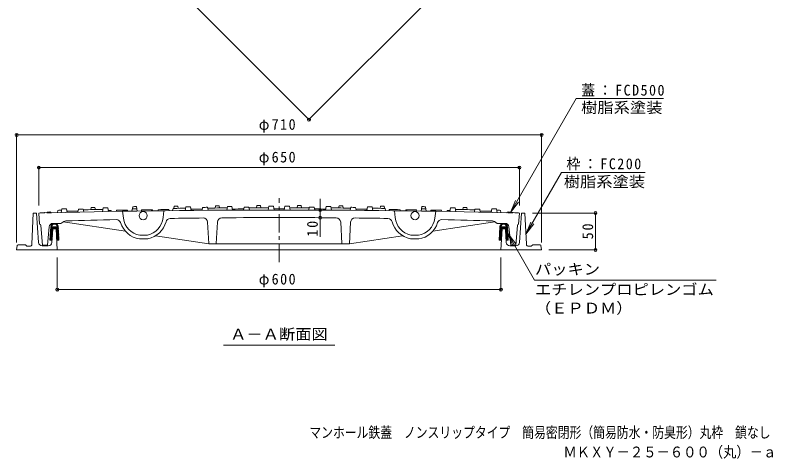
# Model space of a CAD drawing. Units: millimetres, scale not verified. Extents: x -846 to 950, y -677 to 691.
# Drawn here: x -800 to 225, y -677 to -77 of the extents above; entities that cross this region are included whole.
import ezdxf
from ezdxf.enums import TextEntityAlignment as Align

# ---------------------------------------------------------------- set-up
doc = ezdxf.new("R2010")
doc.units = ezdxf.units.MM
doc.header["$LTSCALE"] = 5
doc.header["$PDMODE"] = 32
doc.header["$PDSIZE"] = 4
doc.linetypes.add('CHAIN1', pattern=[8, 5, -1, 1, -1])
doc.linetypes.add('DASHED1', pattern=[1.8, 1.2, -0.6])
for name, color, linetype, lineweight in [('0-1_躯体', 2, 'Continuous', 9), ('0-2_仕上', 3, 'Continuous', 18), ('0-3_建具', 4, 'CHAIN1', 9), ('0-4_その他', 7, 'Continuous', 9), ('0-5_寸法', 4, 'Continuous', 9), ('0-6_ハッチ', 6, 'Continuous', 9)]:
    doc.layers.add(name, color=color, linetype=linetype, lineweight=lineweight)
doc.layers.add('F-5_F-5ﾚｲﾔ', color=2, linetype='Continuous')
doc.styles.add('ＭＳ ゴシック', font='')
doc.styles.get('ＭＳ ゴシック').set_extended_font_data('MS Gothic')

msp = doc.modelspace()

# ---------------------------------------------------------------- linework, layer by layer
at = {"layer": '0-1_躯体'}
for p, q in [((-775.363, -344.162), (-777.236, -386.295)), ((-770.843, -344.162), (-775.363, -344.162)), ((-768.158, -383.998), (-770.843, -344.162)), ((-117.529, -383.998), (-114.843, -344.162)), ((-750.038, -383.987), (-748.843, -365.661)), ((-142.843, -394.162), (-141.343, -365.661)), ((-141.343, -365.661), (-136.843, -365.661)), ((-135.648, -383.987), (-136.843, -365.661)), ((-796.966, -388.02), (-797.843, -394.162)), ((-795.976, -387.161), (-785.843, -387.161)), ((-785.843, -387.161), (-783.843, -389.162)), ((-780.233, -389.162), (-783.843, -389.162)), ((-755.028, -388.661), (-763.169, -388.661)), ((-130.659, -388.661), (-122.517, -388.661)), ((-105.454, -389.162), (-101.843, -389.162)), ((-99.843, -387.161), (-101.843, -389.162)), ((-89.71, -387.161), (-99.843, -387.161)), ((-88.72, -388.02), (-87.843, -394.162)), ((-797.843, -394.162), (-87.843, -394.162))]:
    msp.add_line(p, q, dxfattribs=at)
for points in [[(-114.843, -344.162), (-110.323, -344.162), (-108.451, -386.295)], [(-742.843, -394.162), (-744.343, -365.661), (-748.843, -365.661)]]:
    msp.add_lwpolyline(points, dxfattribs=at)
for centre, radius, start, end in [((-795.976, -388.161), 1, 90, 171.86945), ((-780.233, -386.162), 3, 270, 357.45486), ((-763.169, -383.662), 5, 183.8567, 270), ((-755.028, -383.662), 5, 270, 356.26851), ((-130.659, -383.662), 5, 183.73149, 270), ((-122.517, -383.662), 5, 270, 356.1433), ((-105.454, -386.162), 3, 182.54514, 270), ((-89.71, -388.161), 1, 8.13055, 90)]:
    msp.add_arc(centre, radius, start, end, dxfattribs=at)
at = {"layer": '0-2_仕上', "lineweight": 9}
for p, q in [((-697.342, -339.589), (-696.811, -336.578)), ((-691.342, -339.473), (-691.869, -336.482)), ((-681.681, -342.292), (-680.797, -337.275)), ((-673.695, -342.148), (-674.574, -337.163)), ((-641.872, -341.622), (-640.811, -335.605)), ((-634.814, -341.516), (-635.869, -335.531)), ((-586.342, -337.89), (-586.872, -340.896)), ((-584.812, -334.873), (-585.342, -337.879)), ((-579.87, -334.82), (-579.342, -337.815)), ((-568.797, -335.708), (-569.68, -340.717)), ((-562.574, -335.649), (-561.694, -340.641)), ((-546.285, -336.51), (-546.991, -340.515)), ((-539.709, -336.459), (-539.005, -340.454)), ((-528.812, -334.382), (-529.342, -337.386)), ((-523.87, -334.351), (-523.342, -337.347)), ((-512.797, -335.286), (-513.68, -340.291)), ((-506.575, -335.254), (-505.694, -340.25)), ((-490.285, -336.185), (-490.991, -340.187)), ((-483.709, -336.162), (-483.004, -340.16)), ((-472.813, -334.133), (-473.342, -337.134)), ((-467.871, -334.122), (-467.342, -337.121)), ((-456.798, -335.106), (-457.68, -340.107)), ((-450.575, -335.1), (-449.693, -340.1)), ((-435.111, -335.1), (-435.993, -340.1)), ((-428.888, -335.106), (-428.007, -340.107)), ((-417.816, -334.122), (-418.344, -337.121)), ((-412.874, -334.133), (-412.344, -337.134)), ((-401.977, -336.162), (-402.682, -340.16)), ((-395.401, -336.185), (-394.695, -340.187)), ((-379.112, -335.254), (-379.992, -340.25)), ((-372.889, -335.286), (-372.006, -340.291)), ((-361.816, -334.351), (-362.344, -337.347)), ((-356.874, -334.382), (-356.344, -337.386)), ((-345.977, -336.459), (-346.681, -340.454)), ((-339.401, -336.51), (-338.695, -340.515)), ((-323.112, -335.649), (-323.992, -340.641)), ((-316.889, -335.708), (-316.006, -340.717)), ((-305.816, -334.82), (-306.344, -337.815)), ((-300.874, -334.873), (-300.344, -337.879)), ((-299.344, -337.89), (-298.814, -340.896)), ((-250.872, -341.516), (-249.817, -335.531)), ((-243.814, -341.622), (-244.875, -335.605)), ((-211.991, -342.148), (-211.112, -337.163)), ((-204.005, -342.292), (-204.89, -337.275)), ((-194.344, -339.473), (-193.817, -336.482)), ((-188.344, -339.589), (-188.875, -336.578)), ((-767.843, -344.162), (-766.843, -359.162)), ((-752.842, -342.661), (-767.842, -344.161)), ((-752.842, -342.661), (-750.842, -343.747)), ((-742.222, -340.545), (-742.754, -343.558)), ((-737.682, -343.442), (-736.796, -338.421)), ((-729.695, -343.263), (-730.574, -338.281)), ((-714.992, -342.947), (-714.284, -338.931)), ((-707.006, -342.782), (-707.709, -338.796)), ((-670.092, -340.584), (-669.828, -342.08)), ((-662.592, -340.455), (-662.857, -341.96)), ((-654.699, -341.825), (-653.456, -351.213)), ((-647.842, -340.214), (-647.578, -341.71)), ((-628.842, -339.929), (-629.107, -341.433)), ((-614.092, -339.726), (-613.828, -341.223)), ((-606.592, -339.629), (-606.857, -341.133)), ((-598.975, -341.036), (-599.801, -350.116)), ((-591.842, -339.452), (-591.578, -340.949)), ((-293.844, -339.452), (-294.108, -340.949)), ((-286.711, -341.036), (-285.886, -350.116)), ((-279.094, -339.629), (-278.829, -341.133)), ((-271.594, -339.726), (-271.858, -341.223)), ((-256.844, -339.929), (-256.579, -341.433)), ((-237.844, -340.214), (-238.108, -341.71)), ((-230.987, -341.825), (-232.23, -351.213)), ((-223.094, -340.455), (-222.829, -341.96)), ((-215.594, -340.584), (-215.858, -342.08)), ((-178.68, -342.782), (-177.977, -338.796)), ((-170.694, -342.947), (-171.402, -338.931)), ((-155.991, -343.263), (-155.113, -338.281)), ((-148.004, -343.442), (-148.89, -338.421)), ((-143.464, -340.545), (-142.933, -343.558)), ((-132.844, -342.661), (-134.844, -343.747)), ((-132.844, -342.661), (-117.844, -344.161)), ((-118.843, -359.162), (-117.844, -344.162)), ((-748.78, -358.181), (-737.843, -358.181)), ((-734.007, -355.718), (-737.843, -358.181)), ((-650.728, -368.793), (-734.728, -356.181)), ((-539.515, -356.536), (-537.844, -385.602)), ((-526.173, -356.536), (-527.844, -385.602)), ((-359.514, -356.536), (-357.843, -385.602)), ((-346.172, -356.536), (-347.851, -385.741)), ((-234.959, -368.793), (-150.959, -356.181)), ((-151.68, -355.718), (-147.843, -358.181)), ((-136.907, -358.181), (-147.843, -358.181)), ((-765.104, -360.977), (-762.845, -387.661)), ((-753.759, -362.726), (-756.039, -387.661)), ((-120.582, -360.977), (-122.842, -387.661)), ((-537.844, -385.741), (-609.914, -374.92)), ((-347.843, -385.741), (-275.772, -374.92)), ((-756.039, -387.661), (-762.845, -387.661)), ((-347.843, -385.741), (-537.844, -385.741))]:
    msp.add_line(p, q, dxfattribs=at)
msp.add_lwpolyline([(-131.928, -362.726), (-129.648, -387.661), (-122.842, -387.661)], dxfattribs=at)
for centre in [(-626.69, -347.67), (-258.997, -347.67)]:
    msp.add_circle(centre, 5.5, dxfattribs=at)
for centre, radius, start, end in [((-442.842, -13340.098), 13006, 91.09712, 91.11889), ((-442.842, -13340.098), 13005, 91.02099, 91.04841), ((-442.842, -13340.098), 13006, 90.85038, 90.87216), ((-442.842, -13340.098), 13003, 90.62792, 90.63232), ((-442.842, -13340.098), 13003, 90.55657, 90.62792), ((-442.842, -13340.098), 13006, 90.60367, 90.62544), ((-442.842, -13340.098), 13005, 90.52751, 90.55493), ((-442.842, -13340.098), 13004, 90.4268, 90.45578), ((-442.842, -13340.098), 13003, 90.30981, 90.42606), ((-442.842, -13340.098), 13006, 90.35696, 90.37873), ((-442.842, -13340.098), 13005, 90.28079, 90.3082), ((-442.842, -13340.098), 13004, 90.18006, 90.20904), ((-442.842, -13340.098), 13003, 90.06305, 90.1793), ((-442.842, -13340.098), 13006, 90.11026, 90.13203), ((-442.842, -13340.098), 13005, 90.03407, 90.06149), ((-442.844, -13340.098), 13005, 89.93851, 89.96593), ((-442.844, -13340.098), 13003, 89.8207, 89.93695), ((-442.844, -13340.098), 13006, 89.86797, 89.88974), ((-442.844, -13340.098), 13004, 89.79096, 89.81994), ((-442.844, -13340.098), 13005, 89.6918, 89.71921), ((-442.844, -13340.098), 13003, 89.57394, 89.69019), ((-442.844, -13340.098), 13006, 89.62127, 89.64304), ((-442.844, -13340.098), 13004, 89.54422, 89.5732), ((-442.844, -13340.098), 13005, 89.44507, 89.47249), ((-442.844, -13340.098), 13003, 89.37208, 89.44343), ((-442.844, -13340.098), 13006, 89.37456, 89.39633), ((-442.844, -13340.098), 13003, 89.36768, 89.37208), ((-442.844, -13340.098), 13006, 89.12784, 89.14962), ((-442.844, -13340.098), 13005, 88.95159, 88.97901), ((-442.844, -13340.098), 13006, 88.88111, 88.90288), ((-442.842, -13340.098), 13000, 90, 91.3576), ((-442.842, -13340.098), 13003, 91.29694, 91.31929), ((-442.842, -13340.098), 13005, 91.26776, 91.29518), ((-442.842, -13340.098), 13001.5, 91.19825, 91.26539), ((-442.842, -13340.098), 13004, 91.16709, 91.19607), ((-442.842, -13340.098), 13003, 91.05013, 91.1664), ((-442.842, -13340.098), 13001.5, 91.00151, 91.01855), ((-442.842, -13340.098), 13001.5, 90.90344, 90.96845), ((-442.842, -13340.098), 13003, 90.84825, 90.87469), ((-442.842, -13340.098), 13001.5, 90.7547, 90.8197), ((-442.842, -13340.098), 13001.5, 90.65664, 90.72164), ((-442.842, -13340.098), 13001.5, 90.45781, 90.52494), ((-442.842, -13340.098), 13001.5, 90.21102, 90.27815), ((-442.842, -13340.098), 13001.5, 90, 90.03136), ((-442.844, -13340.098), 13001.5, 89.96864, 90), ((-442.844, -13340.098), 13000, 88.6424, 90), ((-442.844, -13340.098), 13001.5, 89.72185, 89.78898), ((-442.844, -13340.098), 13001.5, 89.47506, 89.54219), ((-442.844, -13340.098), 13001.5, 89.27836, 89.34336), ((-442.844, -13340.098), 13001.5, 89.1803, 89.2453), ((-442.844, -13340.098), 13003, 89.12531, 89.15175), ((-442.844, -13340.098), 13001.5, 89.03155, 89.09656), ((-442.844, -13340.098), 13001.5, 88.98145, 88.99849), ((-442.844, -13340.098), 13003, 88.8336, 88.94987), ((-442.844, -13340.098), 13004, 88.80393, 88.83291), ((-442.844, -13340.098), 13001.5, 88.73461, 88.80175), ((-442.844, -13340.098), 13005, 88.70482, 88.73224), ((-442.844, -13340.098), 13003, 88.68071, 88.70306), ((-748.78, -363.181), 5, 90, 174.77518), ((-731.306, -359.926), 5, 91.84007, 122.69836), ((-442.843, -9338.292), 8988.001, 91.40428, 91.84019), ((-662.965, -358.988), 6, 17.32893, 91.40471), ((-626.69, -347.67), 32, 197.32849, 261.05179), ((-626.69, -347.67), 27, 187.78212, 260.1521), ((-626.69, -347.67), 27, 282.1908, 354.5619), ((-626.69, -347.67), 32, 281.29114, 345.01555), ((-589.982, -357.495), 6, 90.93938, 165.01515), ((-442.843, -9338.292), 8988.001, 90.65489, 90.93863), ((-545.505, -356.88), 6, 3.29013, 90.65468), ((-520.182, -356.88), 6, 89.34532, 176.70987), ((-442.843, -9338.292), 8988.001, 89.5074, 90.4926), ((-365.504, -356.88), 6, 3.29013, 90.65468), ((-340.182, -356.88), 6, 89.34532, 176.70987), ((-442.843, -9338.292), 8988.001, 89.06137, 89.34511), ((-295.705, -357.495), 6, 14.98485, 89.06062), ((-258.997, -347.67), 32, 194.98445, 258.70886), ((-258.997, -347.67), 27, 185.4381, 257.8092), ((-258.997, -347.67), 27, 279.8479, 352.21788), ((-258.997, -347.67), 32, 278.94821, 342.67151), ((-222.721, -358.988), 6, 88.59529, 162.67107), ((-442.843, -9338.292), 8988.001, 88.15981, 88.59572), ((-154.381, -359.926), 5, 57.30164, 88.15993), ((-136.907, -363.181), 5, 5.22482, 90), ((-767.097, -361.145), 2, 4.83958, 82.70314), ((-118.589, -361.145), 2, 97.29265, 175.16042), ((-442.843, -9338.292), 8961, 91.13548, 91.20743), ((-442.843, -9338.292), 8966.001, 91.13846, 91.20447), ((-442.843, -9338.292), 8961, 88.79257, 88.86452), ((-442.843, -9338.292), 8966.001, 88.79553, 88.86154)]:
    msp.add_arc(centre, radius, start, end, dxfattribs=at)
at = {"layer": '0-2_仕上', "linetype": 'DASHED1', "lineweight": 9}
for centre, start, end in [((-442.842, -13340.098), 91.3576, 91.43254), ((-442.844, -13340.098), 88.56746, 88.6424)]:
    msp.add_arc(centre, 13000, start, end, dxfattribs=at)
at = {"layer": '0-3_建具'}
msp.add_line((-442.843, -410.502), (-442.843, -324.071), dxfattribs=at)
at = {"layer": '0-4_その他'}
for p, q in [((-402.438, -217.914), (85.467, 269.988)), ((-401.378, -218.974), (-679.724, 59.374)), ((-129.878, -343.453), (-40.846, -189.246)), ((-40.846, -189.246), (76.909, -189.246)), ((-797.843, -237.109), (-797.843, -384.162)), ((-797.843, -238.609), (-87.843, -238.609)), ((-87.843, -237.109), (-87.843, -384.162)), ((-767.842, -281.261), (-767.842, -334.161)), ((-117.844, -282.761), (-767.842, -282.761)), ((-117.844, -281.261), (-117.844, -334.162)), ((-108.968, -372.775), (-60.902, -289.521)), ((52.191, -289.521), (-60.902, -289.521)), ((-129.878, -343.453), (-123.181, -327.285)), ((-129.878, -343.453), (-119.224, -329.569)), ((-387.291, -340.217), (-387.291, -350.464)), ((-13.392, -344.162), (-100.323, -344.162)), ((-14.892, -394.162), (-14.892, -344.162)), ((-108.968, -372.775), (-102.271, -356.607)), ((-108.968, -372.775), (-98.315, -358.891)), ((-133.437, -371.798), (-126.74, -387.966)), ((-133.437, -371.798), (-122.783, -385.682)), ((-133.437, -371.798), (-97.28, -435.049)), ((-13.392, -394.162), (-77.843, -394.162)), ((-742.843, -449.289), (-742.843, -404.162)), ((-142.843, -449.289), (-142.843, -404.162)), ((-97.28, -435.049), (148.203, -435.049)), ((-742.843, -447.789), (-142.843, -447.789))]:
    msp.add_line(p, q, dxfattribs=at)
for p in [(-402.438, -217.914), (-797.843, -238.609), (-87.843, -238.609), (-767.842, -282.761), (-117.844, -282.761), (-387.291, -340.217), (-14.892, -344.162), (-387.291, -350.464), (-14.892, -394.162), (-742.843, -447.789), (-142.843, -447.789)]:
    msp.add_point(p, dxfattribs=at)
at = {"layer": '0-5_寸法', "color": 7}
for p, q in [((-387.291, -340.217), (-387.291, -324.973)), ((-387.291, -350.464), (-387.291, -376.201)), ((-518.025, -522.713), (-367.525, -522.713))]:
    msp.add_line(p, q, dxfattribs=at)
at = {"layer": '0-6_ハッチ'}
for p, q in [((-748, -359.416), (-748.763, -358.653)), ((-747.335, -359.232), (-748.156, -358.412)), ((-746.558, -359.162), (-747.477, -358.241)), ((-745.588, -359.282), (-746.707, -358.163)), ((-741.531, -362.491), (-745.801, -358.221)), ((-741.861, -361.313), (-744.623, -358.55)), ((-144.155, -362.491), (-139.885, -358.221)), ((-143.825, -361.313), (-141.063, -358.55)), ((-140.098, -359.282), (-138.979, -358.163)), ((-139.129, -359.162), (-138.209, -358.241)), ((-138.351, -359.232), (-137.53, -358.412)), ((-137.686, -359.416), (-136.923, -358.653)), ((-752.828, -380.662), (-751.672, -362.934)), ((-749.188, -370.956), (-752.011, -368.134)), ((-749.136, -370.16), (-751.959, -367.337)), ((-749.084, -369.363), (-751.907, -366.541)), ((-749.032, -368.566), (-751.855, -365.744)), ((-748.981, -367.77), (-751.803, -364.947)), ((-748.929, -366.973), (-751.751, -364.151)), ((-748.877, -366.177), (-751.699, -363.354)), ((-748.543, -365.661), (-751.635, -362.57)), ((-747.694, -365.661), (-751.487, -361.869)), ((-750.488, -362.019), (-751.264, -361.243)), ((-750.242, -361.417), (-750.979, -360.68)), ((-749.923, -360.888), (-750.638, -360.172)), ((-742.517, -362.662), (-750.637, -362.662)), ((-749.538, -360.423), (-750.246, -359.716)), ((-746.846, -365.661), (-749.846, -362.662)), ((-749.092, -360.022), (-749.803, -359.31)), ((-748.581, -359.684), (-749.31, -358.955)), ((-745.997, -365.661), (-748.998, -362.662)), ((-745.149, -365.661), (-748.149, -362.662)), ((-741.174, -368.787), (-747.3, -362.662)), ((-741.222, -367.892), (-746.452, -362.662)), ((-741.269, -366.996), (-745.603, -362.662)), ((-741.316, -366.1), (-744.755, -362.662)), ((-741.127, -369.683), (-744.298, -366.512)), ((-741.08, -370.579), (-744.251, -367.408)), ((-741.033, -371.474), (-744.204, -368.303)), ((-741.363, -365.205), (-743.906, -362.662)), ((-741.41, -364.309), (-743.057, -362.662)), ((-741.457, -363.413), (-742.593, -362.278)), ((-740.55, -380.662), (-741.479, -362.998)), ((-145.137, -380.662), (-144.207, -362.998)), ((-144.653, -371.474), (-141.482, -368.303)), ((-144.606, -370.579), (-141.435, -367.408)), ((-144.559, -369.683), (-141.388, -366.512)), ((-144.512, -368.787), (-138.386, -362.662)), ((-144.465, -367.892), (-139.235, -362.662)), ((-144.417, -366.996), (-140.083, -362.662)), ((-144.37, -366.1), (-140.932, -362.662)), ((-144.323, -365.205), (-141.78, -362.662)), ((-144.276, -364.309), (-142.629, -362.662)), ((-144.229, -363.413), (-143.093, -362.278)), ((-143.169, -362.662), (-135.049, -362.662)), ((-140.537, -365.661), (-137.538, -362.662)), ((-139.689, -365.661), (-136.689, -362.662)), ((-138.84, -365.661), (-135.84, -362.662)), ((-137.992, -365.661), (-134.199, -361.869)), ((-137.143, -365.661), (-134.052, -362.57)), ((-137.105, -359.684), (-136.376, -358.955)), ((-136.81, -366.177), (-133.987, -363.354)), ((-136.758, -366.973), (-133.935, -364.151)), ((-136.706, -367.77), (-133.883, -364.947)), ((-136.654, -368.566), (-133.832, -365.744)), ((-136.602, -369.363), (-133.779, -366.541)), ((-136.595, -360.022), (-135.883, -359.31)), ((-136.55, -370.16), (-133.728, -367.337)), ((-136.498, -370.956), (-133.676, -368.134)), ((-136.148, -360.423), (-135.441, -359.716)), ((-135.764, -360.888), (-135.049, -360.172)), ((-135.444, -361.417), (-134.708, -360.68)), ((-135.198, -362.019), (-134.422, -361.243)), ((-132.859, -380.662), (-134.015, -362.934)), ((-750.514, -380.662), (-752.686, -378.49)), ((-749.812, -380.515), (-752.634, -377.693)), ((-749.76, -379.719), (-752.582, -376.896)), ((-749.708, -378.922), (-752.53, -376.1)), ((-749.656, -378.126), (-752.478, -375.303)), ((-749.604, -377.329), (-752.426, -374.507)), ((-749.552, -376.532), (-752.374, -373.71)), ((-749.5, -375.736), (-752.322, -372.913)), ((-749.448, -374.939), (-752.27, -372.117)), ((-749.396, -374.142), (-752.218, -371.32)), ((-749.344, -373.346), (-752.167, -370.524)), ((-749.292, -372.549), (-752.115, -369.727)), ((-749.24, -371.753), (-752.063, -368.93)), ((-740.986, -372.37), (-744.157, -369.199)), ((-740.939, -373.266), (-744.11, -370.095)), ((-740.892, -374.162), (-744.062, -370.991)), ((-740.844, -375.057), (-744.016, -371.886)), ((-740.797, -375.953), (-743.968, -372.782)), ((-740.75, -376.849), (-743.921, -373.678)), ((-740.703, -377.744), (-743.874, -374.573)), ((-740.656, -378.64), (-743.827, -375.469)), ((-740.609, -379.536), (-743.78, -376.364)), ((-740.562, -380.431), (-743.733, -377.26)), ((-741.18, -380.662), (-743.686, -378.156)), ((-742.029, -380.662), (-743.638, -379.052)), ((-145.125, -380.431), (-141.954, -377.26)), ((-145.078, -379.536), (-141.907, -376.364)), ((-145.03, -378.64), (-141.859, -375.469)), ((-144.983, -377.744), (-141.812, -374.573)), ((-144.936, -376.849), (-141.765, -373.678)), ((-144.889, -375.953), (-141.718, -372.782)), ((-144.842, -375.057), (-141.671, -371.886)), ((-144.795, -374.162), (-141.624, -370.991)), ((-144.747, -373.266), (-141.577, -370.095)), ((-144.7, -372.37), (-141.529, -369.199)), ((-144.506, -380.662), (-142.001, -378.156)), ((-143.658, -380.662), (-142.048, -379.052)), ((-136.446, -371.753), (-133.624, -368.93)), ((-136.394, -372.549), (-133.572, -369.727)), ((-136.342, -373.346), (-133.52, -370.524)), ((-136.29, -374.142), (-133.468, -371.32)), ((-136.238, -374.939), (-133.416, -372.117)), ((-136.186, -375.736), (-133.364, -372.913)), ((-136.134, -376.532), (-133.312, -373.71)), ((-136.082, -377.329), (-133.26, -374.507)), ((-136.03, -378.126), (-133.208, -375.303)), ((-135.978, -378.922), (-133.156, -376.1)), ((-135.927, -379.719), (-133.104, -376.896)), ((-135.875, -380.515), (-133.052, -377.693)), ((-135.172, -380.662), (-133, -378.49)), ((-749.821, -380.662), (-752.828, -380.662)), ((-752.211, -380.662), (-752.79, -380.083)), ((-751.362, -380.662), (-752.738, -379.286)), ((-742.877, -380.662), (-743.591, -379.947)), ((-740.55, -380.662), (-743.554, -380.662)), ((-145.137, -380.662), (-142.46, -380.662)), ((-142.809, -380.662), (-142.19, -380.042)), ((-135.865, -380.662), (-132.859, -380.662)), ((-134.324, -380.662), (-132.948, -379.286)), ((-133.475, -380.662), (-132.896, -380.083))]:
    msp.add_line(p, q, dxfattribs=at)
for centre, radius, start, end in [((-746.577, -363.267), 5.105, 3.01268, 176.2688), ((-139.109, -363.267), 5.105, 3.7312, 176.98732), ((-746.577, -363.267), 4.105, 8.47574, 171.52426), ((-139.109, -363.267), 4.105, 8.47574, 171.52426)]:
    msp.add_arc(centre, radius, start, end, dxfattribs=at)

# ---------------------------------------------------------------- texts
at = {"layer": '0-4_その他', "color": 2, "style": 'ＭＳ ゴシック', "width": 1.1}
for s, p in [('樹脂系塗装', (-34.341, -213.246)), ('樹脂系塗装', (-57.809, -313.521)), ('パッキン', (-96.797, -431.887)), ('エチレンプロピレンゴム', (-96.797, -459.3)), ('（ＥＰＤＭ）', (-96.797, -484.45))]:
    msp.add_text(s, height=14.66, dxfattribs=at).set_placement(p, align=Align.BOTTOM_LEFT)
at = {"layer": '0-4_その他', "color": 2, "char_height": 14.66, "attachment_point": 7, "style": 'ＭＳ ゴシック'}
for s, insert in [('\\T1.21;\\W0.95;蓋：FCD500', (-34.341, -186.246)), ('\\T1.21;\\W0.95;φ710', (-470.343, -235.609)), ('\\T1.21;\\W0.95;φ650', (-470.343, -279.761)), ('\\T1.21;\\W0.95;枠：FC200', (-54.355, -286.521)), ('\\T1.21;\\W0.95;φ600', (-470.343, -444.789))]:
    msp.add_mtext(s, dxfattribs=dict(at, insert=insert))
at = {"layer": '0-4_その他', "color": 2, "char_height": 14.66, "attachment_point": 7, "rotation": 90, "style": 'ＭＳ ゴシック'}
for s, insert in [('\\T1.27;\\W0.95;10', (-390.291, -376.201)), ('\\T1.27;\\W0.95;50', (-17.892, -379.787))]:
    msp.add_mtext(s, dxfattribs=dict(at, insert=insert))
at = {"layer": '0-5_寸法', "color": 2, "style": 'ＭＳ ゴシック', "width": 1.1}
msp.add_text('Ａ－Ａ断面図', height=14.66, dxfattribs=at).set_placement((-509.025, -519.713), align=Align.BOTTOM_LEFT)
at = {"layer": 'F-5_F-5ﾚｲﾔ', "style": 'ＭＳ ゴシック'}
for s, width, p in [('マンホール鉄蓋\u3000ノンスリップタイプ\u3000簡易密閉形（簡易防水・防臭形）丸枠\u3000鎖なし', 0.8, (-402.019, -652.609)), ('ＭＫＸＹ－２５－６００（丸）－ａ', 0.9, (-58.334, -679.042))]:
    msp.add_text(s, height=14.66, dxfattribs=dict(at, width=width)).set_placement(p, align=Align.BOTTOM_LEFT)

doc.saveas('drawing.dxf')
